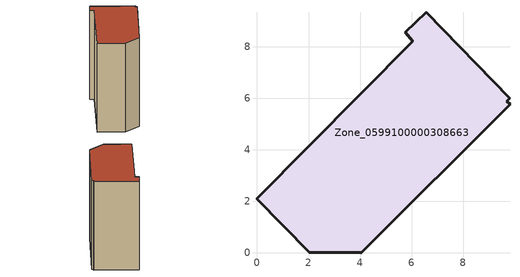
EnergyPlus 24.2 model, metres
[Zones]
Zone_0599100000308663
 floor ground (C_G): 9.81,5.99 9.69,5.88 9.81,5.78 4.04,0 2.03,0.02 0,2.1 6.05,8.22 5.76,8.56 6.57,9.35 z0
 wall outside (C_F): 2.03,0.02 4.04,0 9.81,5.78 9.69,5.88 9.81,5.99 6.57,9.35 5.76,8.56 6.05,8.22 0,2.1 2.03,0.02 z0:9.81
 roof outside (C_R): 9.81,5.99 6.57,9.35 5.76,8.56 6.05,8.22 0,2.1 2.03,0.02 4.04,0 9.81,5.78 9.69,5.88 z9.81
[BUILDING]
Pand.0599100000308663: North Axis=0; Terrain=City; Loads Convergence Tolerance Value=0.04; Temperature Convergence Tolerance Value=0.4; Solar Distribution=FullExterior; Maximum Number of Warmup Days=25; Minimum Number of Warmup Days=1
[Site:Location]
Rotterdam.The.Hague.AP_ZH_NLD Design_Conditions: Latitude=51.96; Longitude=4.45; Time Zone=1; Elevation=-4.5
[SITE:GROUNDTEMPERATURE:BUILDINGSURFACE]
18, 18, 18, 18, 18, 18, 18, 18, 18, 18, 18, 18
[MATERIAL] Thermal Absorptance=0.9; Solar Absorptance=0.7; Visible Absorptance=0.7
Name | Roughness | Thickness | Conductivity | Density | Specific Heat
G.TC.1946 | MediumSmooth | 0.15 | 1 | 540 | 1210
F.TC.1946 | Rough | 0.3 | 0.857143 | 1920 | 840
R.TC.1946 | MediumRough | 0.2 | 0.909091 | 1500 | 1000
[CONSTRUCTION]
C_G: G.TC.1946
C_F: F.TC.1946
C_R: R.TC.1946
[ZONE]
Zone_0599100000308663: Type=1; Multiplier=1; Ceiling Height=Autocalculate; Volume=Autocalculate; Floor Area=autocalculate; Part of Total Floor Area=Yes
[ZONEINFILTRATION:DESIGNFLOWRATE]
Infil_Zone_0599100000308663: Zone or ZoneList or Space or SpaceList=Zone_0599100000308663; Schedule=AlwaysOn; Design Flow Rate Calculation Method=Flow/Area; Flow Rate per Floor Area=0.003; Constant Term Coefficient=1; Temperature Term Coefficient=0; Velocity Term Coefficient=0; Velocity Squared Term Coefficient=0
[HVACTEMPLATE:ZONE:IDEALLOADSAIRSYSTEM]
Zone_0599100000308663: Maximum Heating Supply Air Temperature=50; Minimum Cooling Supply Air Temperature=13; Maximum Heating Supply Air Humidity Ratio=0.0156; Minimum Cooling Supply Air Humidity Ratio=0.0077; Heating Limit=NoLimit; Cooling Limit=NoLimit; Dehumidification Control Type=ConstantSensibleHeatRatio; Cooling Sensible Heat Ratio=0.7; Dehumidification Setpoint=60; Humidification Control Type=None; Humidification Setpoint=30; Outdoor Air Method=None; Outdoor Air Flow Rate per Person=0.00944; Outdoor Air Flow Rate per Zone Floor Area=0; Outdoor Air Flow Rate per Zone=0; Demand Controlled Ventilation Type=None; Outdoor Air Economizer Type=NoEconomizer; Heat Recovery Type=None; Sensible Heat Recovery Effectiveness=0.7; Latent Heat Recovery Effectiveness=0.65
[ZONECONTROL:THERMOSTAT]
ThermostatControl_Zone_0599100000308663: Zone or ZoneList=Zone_0599100000308663; Control Type Schedule=DualSetpointControlType; Control 1=Thermostat_Zone_0599100000308663; Temperature Difference Between Cutout And Setpoint=0
[THERMOSTATSETPOINT:DUALSETPOINT]
Thermostat_Zone_0599100000308663: Heating Setpoint Temperature Schedule=HeatingSetpoint_Zone_0599100000308663; Cooling Setpoint Temperature Schedule=CoolingSetpoint_Zone_0599100000308663
[SCHEDULE:COMPACT]
HeatingSetpoint_Zone_0599100000308663: Through: 12/31, For: AllDays, Until: 24:00, 21
CoolingSetpoint_Zone_0599100000308663: Through: 12/31, For: AllDays, Until: 24:00, 24
DualSetpointControlType: Through: 12/31, For: AllDays, Until: 24:00, 4
AlwaysOn: Through: 12/31, For: AllDays, Until: 24:00, 1
